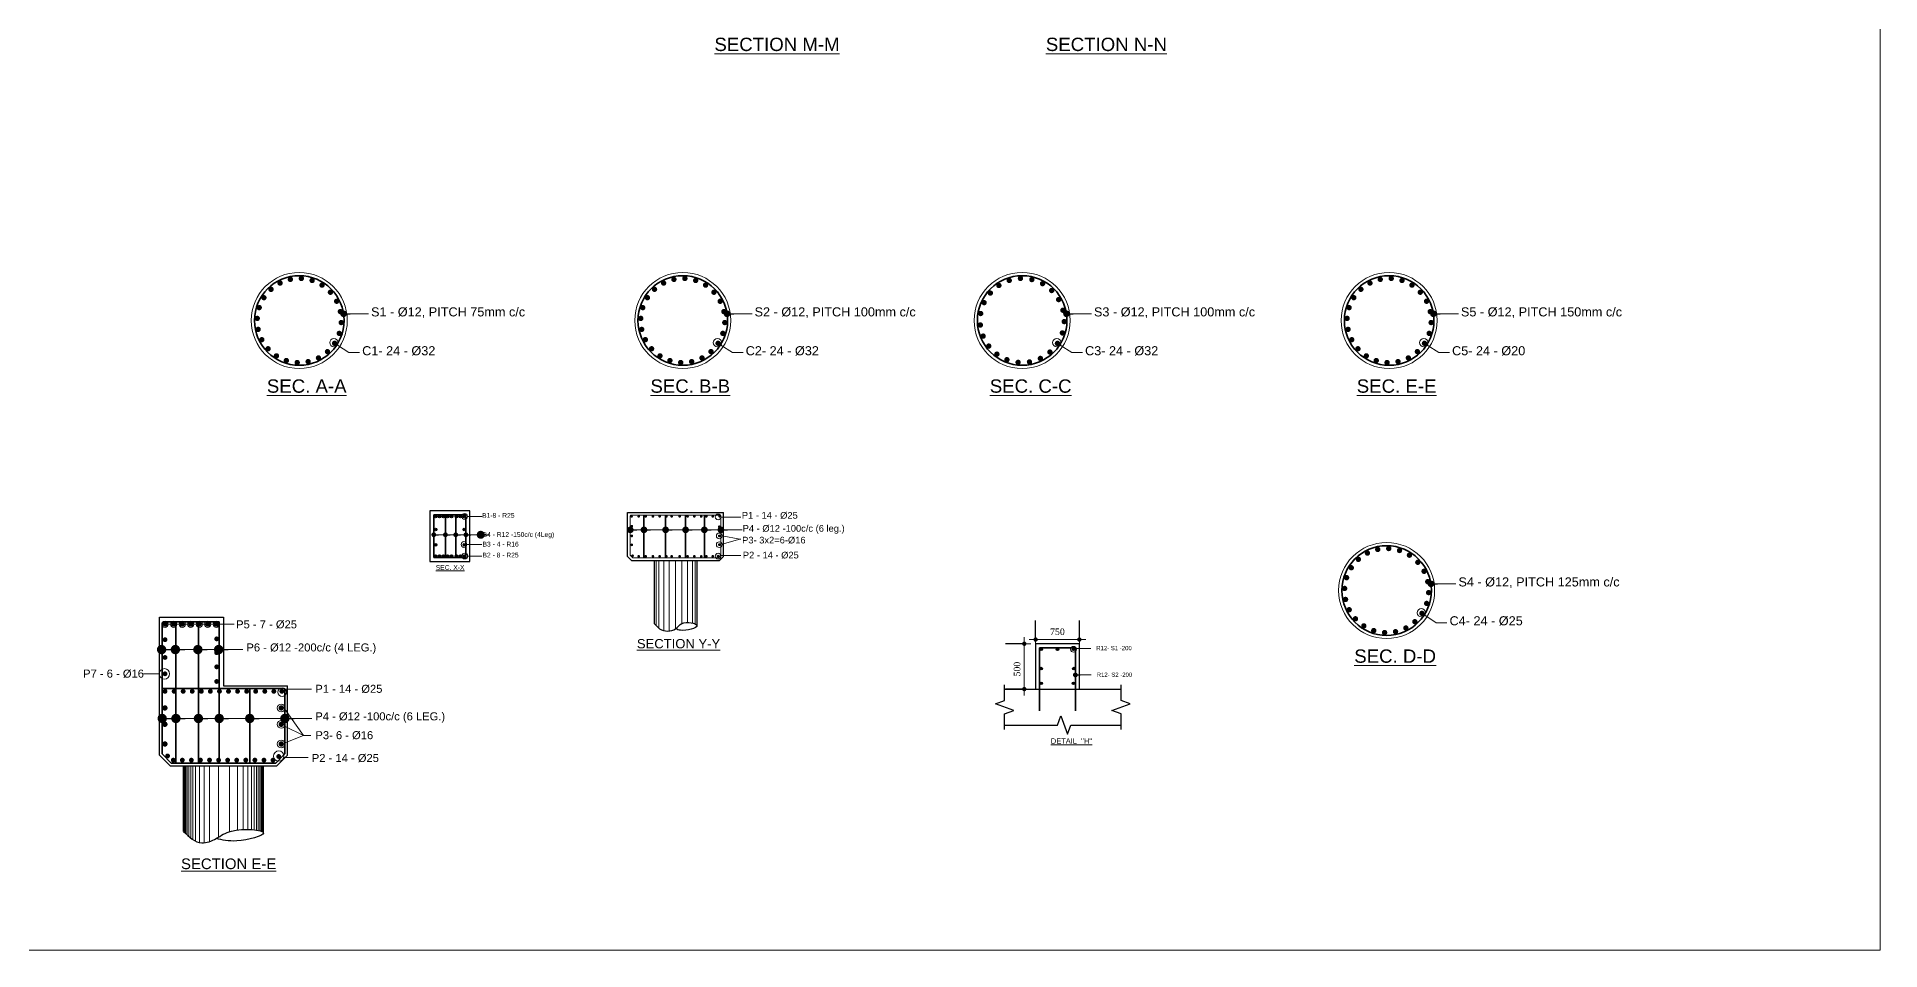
# Model space of a CAD drawing. Header units: millimetres. Extents: x -452357 to 35267, y 81803 to 461763.
# Drawn here: x -35668 to -1110, y 185240 to 202356 of the extents above; entities that cross this region are included whole.
import ezdxf

# ---------------------------------------------------------------- set-up
doc = ezdxf.new("R2010")
doc.units = ezdxf.units.MM
doc.header["$PDMODE"] = 2
doc.layers.get('Defpoints').update_dxf_attribs({"lineweight": 13})
for name, color, linetype, lineweight in [('dim', 96, 'Continuous', 25), ('Dimision', 96, 'Continuous', 18), ('hatch', 65, 'Continuous', 15), ('Hatching', 65, 'Continuous', 20), ('Rod', 12, 'Continuous', 30), ('Rod -2', 5, 'Continuous', 35), ('Text', 7, 'Continuous', 15)]:
    doc.layers.add(name, color=color, linetype=linetype, lineweight=lineweight)
doc.layers.add('Elevation', color=21, linetype='Continuous')
doc.layers.add('Pire Line', color=11, linetype='Continuous')
doc.styles.add('ROMANS', font='arial.ttf', dxfattribs={"height": 200})
doc.styles.get("Standard").update_dxf_attribs({"font": 'times.ttf'})
doc.dimstyles.new('dim_75', dxfattribs={"dimscale": 0, "dimtxt": 100, "dimasz": 1.25, "dimexe": 35, "dimexo": 35, "dimgap": 50, "dimtad": 1, "dimdec": 0, "dimtxsty": 'Standard', "dimblk": 'D_TIC', "dimcen": 52.5, "dimclrd": 256, "dimclre": 256, "dimclrt": 256, "dimadec": 0, "dimazin": 0, "dimtfac": 1, "dimtdec": 0, "dimtix": 1, "dimtmove": 0, "dimatfit": 3, "dimldrblk": 'DOT', "dimfxl": 35, "dimfxlon": 1, "dimlwd": -1, "dimarcsym": 0})
doc.dimstyles.new('ISO-25', dxfattribs={"dimtxt": 175, "dimasz": 100, "dimexe": 65, "dimexo": 115.625, "dimgap": 40, "dimtad": 1, "dimtoh": 1, "dimdec": 0, "dimtxsty": 'Standard', "dimblk": 'DOT', "dimcen": 300, "dimclrd": 256, "dimclre": 256, "dimclrt": 256, "dimadec": 0, "dimazin": 0, "dimtfac": 1, "dimtdec": 0, "dimtix": 1, "dimtmove": 0, "dimatfit": 3, "dimldrblk": 'DOT', "dimfxl": 75, "dimlwd": -1, "dimarcsym": 0})

# ---------------------------------------------------------------- blocks, each defined once
blk = doc.blocks.new('_Dot')
at = {"color": 0, "linetype": 'ByBlock', "lineweight": -2}
blk.add_line((-0.5, 0), (-1, 0), dxfattribs=at)
at = {"color": 0, "linetype": 'ByBlock', "const_width": 0.5}
blk.add_lwpolyline([(-0.25, 0, 1), (0.25, 0, 1)], format="xyb", close=True, dxfattribs=at)
blk = doc.blocks.new('r')
at = {"layer": 'Rod', "ltscale": 3, "const_width": 25}
blk.add_lwpolyline([(-12.5, 0, 1), (12.5, 0, 1)], format="xyb", close=True, dxfattribs=at)
blk = doc.blocks.new('*U483')
at = {"layer": 'Dimision', "ltscale": 10, "xscale": -1.999999999995604, "yscale": 2, "zscale": 2, "rotation": 108.0000000000604}
blk.add_blockref('r', (0, 0), dxfattribs=at)
blk.add_blockref('r', (0, 0), dxfattribs=at)
blk = doc.blocks.new('*U484')
at = {"layer": 'hatch', "color": 0, "linetype": 'ByBlock', "lineweight": -2}
for p, rotation in [((-370757, 219754), 134.9999999999998), ((-370551, 219771), 119.9999999999998), ((-370349, 219734), 104.9999999999998), ((-371253, 219411), 180), ((-371120, 219568), 164.9999999999997), ((-370950, 219685), 149.9999999999998), ((-370163, 219646), 89.99999999999984), ((-370006, 219513), 74.9999999999999), ((-371341, 219225), 194.9999999999997), ((-369889, 219344), 59.99999999999991), ((-369820, 219150), 44.99999999999992), ((-369840, 218742), 14.99999999999992), ((-369803, 218945), 29.99999999999998)]:
    blk.add_blockref('*U483', p, dxfattribs=dict(at, rotation=rotation))
at = {"layer": 'hatch', "color": 0, "linetype": 'ByBlock', "lineweight": -2, "transparency": 16777216}
for p, rotation in [((-371378, 219023), 209.9999999999996), ((-371361, 218817), 224.9999999999996), ((-371292, 218624), 239.9999999999996), ((-371175, 218454), 254.9999999999996), ((-370061, 218400), 344.9999999999995), ((-371018, 218321), 269.9999999999996), ((-370832, 218233), 284.9999999999995), ((-370629, 218196), 299.9999999999996), ((-370424, 218213), 314.9999999999994), ((-370230, 218282), 329.9999999999995)]:
    blk.add_blockref('*U483', p, dxfattribs=dict(at, rotation=rotation))
at = {"layer": 'hatch', "color": 0, "linetype": 'ByBlock', "lineweight": -2}
blk.add_blockref('*U483', (-369928, 218556), dxfattribs=at)
blk = doc.blocks.new('*U477')
at = {"layer": 'Dimision', "ltscale": 10, "xscale": -1.999999999995604, "yscale": 2, "zscale": 2, "rotation": 108.0000000000604}
blk.add_blockref('r', (0, 0), dxfattribs=at)
blk.add_blockref('r', (0, 0), dxfattribs=at)
blk = doc.blocks.new('*U478')
at = {"layer": 'hatch', "color": 0, "linetype": 'ByBlock', "lineweight": -2}
for p, rotation in [((-370757, 219754), 134.9999999999998), ((-370551, 219771), 119.9999999999998), ((-370349, 219734), 104.9999999999998), ((-371253, 219411), 180), ((-371120, 219568), 164.9999999999997), ((-370950, 219685), 149.9999999999998), ((-370163, 219646), 89.99999999999984), ((-370006, 219513), 74.9999999999999), ((-371341, 219225), 194.9999999999997), ((-369889, 219344), 59.99999999999991), ((-369820, 219150), 44.99999999999992), ((-369840, 218742), 14.99999999999992), ((-369803, 218945), 29.99999999999998)]:
    blk.add_blockref('*U477', p, dxfattribs=dict(at, rotation=rotation))
at = {"layer": 'hatch', "color": 0, "linetype": 'ByBlock', "lineweight": -2, "transparency": 16777216}
for p, rotation in [((-371378, 219023), 209.9999999999996), ((-371361, 218817), 224.9999999999996), ((-371292, 218624), 239.9999999999996), ((-371175, 218454), 254.9999999999996), ((-370061, 218400), 344.9999999999995), ((-371018, 218321), 269.9999999999996), ((-370832, 218233), 284.9999999999995), ((-370629, 218196), 299.9999999999996), ((-370424, 218213), 314.9999999999994), ((-370230, 218282), 329.9999999999995)]:
    blk.add_blockref('*U477', p, dxfattribs=dict(at, rotation=rotation))
at = {"layer": 'hatch', "color": 0, "linetype": 'ByBlock', "lineweight": -2}
blk.add_blockref('*U477', (-369928, 218556), dxfattribs=at)
blk = doc.blocks.new('*U479')
at = {"layer": 'Dimision', "ltscale": 10, "xscale": -1.999999999995604, "yscale": 2, "zscale": 2, "rotation": 108.0000000000604}
blk.add_blockref('r', (0, 0), dxfattribs=at)
blk.add_blockref('r', (0, 0), dxfattribs=at)
blk = doc.blocks.new('*U480')
at = {"layer": 'hatch', "color": 0, "linetype": 'ByBlock', "lineweight": -2}
for p, rotation in [((-370833, 219734), 140.780115746411), ((-370622, 219772), 125.1378806634764), ((-370409, 219751), 109.4956455805419), ((-371187, 219498), 172.0645859122802), ((-371027, 219640), 156.4223508293454), ((-370208, 219674), 93.85341049760734), ((-370037, 219545), 78.21117541467277), ((-369906, 219375), 62.5689403317382), ((-371368, 219114), 203.3490560781491), ((-371304, 219318), 187.7068209952145), ((-369826, 219176), 46.92670524880364), ((-369837, 218751), 15.64223508293454), ((-369802, 218963), 31.28447016586914)]:
    blk.add_blockref('*U479', p, dxfattribs=dict(at, rotation=rotation))
at = {"layer": 'hatch', "color": 0, "linetype": 'ByBlock', "lineweight": -2, "transparency": 16777216}
for p, rotation in [((-371374, 218899), 218.9912911610836), ((-371322, 218691), 234.6335262440183), ((-371216, 218504), 250.2757613269527), ((-371064, 218353), 265.9179964098874), ((-370070, 218392), 344.12917182456), ((-369929, 218554), 359.7714069074955), ((-370876, 218249), 281.5602314928219), ((-370667, 218199), 297.2024665757565), ((-370453, 218207), 312.844701658691), ((-370249, 218273), 328.4869367416256)]:
    blk.add_blockref('*U479', p, dxfattribs=dict(at, rotation=rotation))
at = {"layer": 'hatch', "color": 0, "linetype": 'ByBlock', "lineweight": -2}
blk.add_blockref('*U479', (-369928, 218556), dxfattribs=at)
blk = doc.blocks.new('*U481')
at = {"layer": 'Dimision', "ltscale": 10, "xscale": -1.999999999995604, "yscale": 2, "zscale": 2, "rotation": 108.0000000000604}
blk.add_blockref('r', (0, 0), dxfattribs=at)
blk.add_blockref('r', (0, 0), dxfattribs=at)
blk = doc.blocks.new('*U482')
at = {"layer": 'hatch', "color": 0, "linetype": 'ByBlock', "lineweight": -2}
for p, rotation in [((-370757, 219754), 134.9999999999998), ((-370551, 219771), 119.9999999999998), ((-370349, 219734), 104.9999999999998), ((-371253, 219411), 180), ((-371120, 219568), 164.9999999999997), ((-370950, 219685), 149.9999999999998), ((-370163, 219646), 89.99999999999984), ((-370006, 219513), 74.9999999999999), ((-371341, 219225), 194.9999999999997), ((-369889, 219344), 59.99999999999991), ((-369820, 219150), 44.99999999999992), ((-369840, 218742), 14.99999999999992), ((-369803, 218945), 29.99999999999998)]:
    blk.add_blockref('*U481', p, dxfattribs=dict(at, rotation=rotation))
at = {"layer": 'hatch', "color": 0, "linetype": 'ByBlock', "lineweight": -2, "transparency": 16777216}
for p, rotation in [((-371378, 219023), 209.9999999999996), ((-371361, 218817), 224.9999999999996), ((-371292, 218624), 239.9999999999996), ((-371175, 218454), 254.9999999999996), ((-370061, 218400), 344.9999999999995), ((-371018, 218321), 269.9999999999996), ((-370832, 218233), 284.9999999999995), ((-370629, 218196), 299.9999999999996), ((-370424, 218213), 314.9999999999994), ((-370230, 218282), 329.9999999999995)]:
    blk.add_blockref('*U481', p, dxfattribs=dict(at, rotation=rotation))
at = {"layer": 'hatch', "color": 0, "linetype": 'ByBlock', "lineweight": -2}
blk.add_blockref('*U481', (-369928, 218556), dxfattribs=at)
blk = doc.blocks.new('D_TIC')
at = {"layer": 'Dimision', "ltscale": 5}
for p, q in [((-60, 0), (60, 0)), ((0, 60), (0, -60))]:
    blk.add_line(p, q, dxfattribs=at)
at = {"layer": 'Dimision', "ltscale": 5, "const_width": 20}
blk.add_lwpolyline([(-10, 0, 1), (10, 0, 1)], format="xyb", close=True, dxfattribs=at)
blk = doc.blocks.new('*D620')
at = {"layer": 'Defpoints', "color": 0, "ltscale": 3, "transparency": 16777216}
for p in [(-16944, 191061), (-16944, 190982), (-16123, 190982)]:
    blk.add_point(p, dxfattribs=at)
at = {"layer": 'hatch', "linetype": 'Continuous', "lineweight": -2, "ltscale": 3, "transparency": 16777216}
for p, q in [((-16944, 191061), (-16944, 191415)), ((-16123, 191061), (-16123, 191415))]:
    blk.add_line(p, q, dxfattribs=at)
at = {"layer": 'hatch', "linetype": 'Continuous', "ltscale": 3, "transparency": 16777216}
blk.add_line((-16125, 191061), (-16942, 191061), dxfattribs=at)
at = {"layer": 'hatch', "ltscale": 3, "transparency": 16777216, "xscale": 2.027879065027374, "yscale": 2.027879065027374, "zscale": 2.027879065027374, "rotation": 180}
blk.add_blockref('D_TIC', (-16944, 191061), dxfattribs=at)
at = {"layer": 'hatch', "ltscale": 3, "transparency": 16777216, "xscale": 2.027879065027374, "yscale": 2.027879065027374, "zscale": 2.027879065027374}
blk.add_blockref('D_TIC', (-16123, 191061), dxfattribs=at)
at = {"layer": 'hatch', "ltscale": 3, "transparency": 16777216, "insert": (-16534, 191207), "char_height": 121.7, "attachment_point": 5}
blk.add_mtext('750', dxfattribs=at)
blk = doc.blocks.new('*D621')
at = {"layer": 'Defpoints', "color": 0, "ltscale": 3, "transparency": 16777216}
for p in [(-16927, 190982), (-17156, 190132), (-16944, 190132)]:
    blk.add_point(p, dxfattribs=at)
at = {"layer": 'hatch', "linetype": 'Continuous', "lineweight": -2, "ltscale": 3, "transparency": 16777216}
for p, q in [((-17156, 190982), (-17510, 190982)), ((-17156, 190132), (-17510, 190132))]:
    blk.add_line(p, q, dxfattribs=at)
at = {"layer": 'hatch', "linetype": 'Continuous', "ltscale": 3, "transparency": 16777216}
for p, q in [((-17156, 190984), (-17156, 190986)), ((-17156, 190982), (-17156, 190132)), ((-17156, 190130), (-17156, 190128))]:
    blk.add_line(p, q, dxfattribs=at)
at = {"layer": 'hatch', "ltscale": 3, "transparency": 16777216, "xscale": 2.027879065027374, "yscale": 2.027879065027374, "zscale": 2.027879065027374}
for p, rotation in [((-17156, 190982), 270), ((-17156, 190132), 90)]:
    blk.add_blockref('D_TIC', p, dxfattribs=dict(at, rotation=rotation))
at = {"layer": 'hatch', "ltscale": 3, "transparency": 16777216, "insert": (-17291, 190507), "char_height": 121.7, "attachment_point": 5, "rotation": 90}
blk.add_mtext('500', dxfattribs=at)
blk = doc.blocks.new('*U485')
at = {"layer": 'Dimision', "ltscale": 10, "xscale": -1.999999999995604, "yscale": 2, "zscale": 2, "rotation": 108.0000000000604}
blk.add_blockref('r', (0, 0), dxfattribs=at)
blk.add_blockref('r', (0, 0), dxfattribs=at)
blk = doc.blocks.new('*U486')
at = {"layer": 'hatch', "color": 0, "linetype": 'ByBlock', "lineweight": -2}
for p, rotation in [((-370757, 219754), 134.9999999999998), ((-370551, 219771), 119.9999999999998), ((-370349, 219734), 104.9999999999998), ((-371253, 219411), 180), ((-371120, 219568), 164.9999999999997), ((-370950, 219685), 149.9999999999998), ((-370163, 219646), 89.99999999999984), ((-370006, 219513), 74.9999999999999), ((-371341, 219225), 194.9999999999997), ((-369889, 219344), 59.99999999999991), ((-369820, 219150), 44.99999999999992), ((-369840, 218742), 14.99999999999992), ((-369803, 218945), 29.99999999999998)]:
    blk.add_blockref('*U485', p, dxfattribs=dict(at, rotation=rotation))
at = {"layer": 'hatch', "color": 0, "linetype": 'ByBlock', "lineweight": -2, "transparency": 16777216}
for p, rotation in [((-371378, 219023), 209.9999999999996), ((-371361, 218817), 224.9999999999996), ((-371292, 218624), 239.9999999999996), ((-371175, 218454), 254.9999999999996), ((-370061, 218400), 344.9999999999995), ((-371018, 218321), 269.9999999999996), ((-370832, 218233), 284.9999999999995), ((-370629, 218196), 299.9999999999996), ((-370424, 218213), 314.9999999999994), ((-370230, 218282), 329.9999999999995)]:
    blk.add_blockref('*U485', p, dxfattribs=dict(at, rotation=rotation))
at = {"layer": 'hatch', "color": 0, "linetype": 'ByBlock', "lineweight": -2}
blk.add_blockref('*U485', (-369928, 218556), dxfattribs=at)
blk = doc.blocks.new('*U487')
at = {"layer": 'Dimision', "ltscale": 10, "xscale": -1.799999999991539, "yscale": 1.799999999959255, "zscale": 1.8, "rotation": 352.2857142854892}
blk.add_blockref('r', (0, 0), dxfattribs=at)
blk.add_blockref('r', (0, 0), dxfattribs=at)
blk = doc.blocks.new('*U488')
at = {"layer": 'hatch', "color": 0, "linetype": 'ByBlock', "lineweight": -2, "transparency": 16777216}
for p in [(-123714, 190090), (-123544, 190090), (-123374, 190090), (-123204, 190090), (-123034, 190090), (-122864, 190090), (-122694, 190090), (-122524, 190090), (-122354, 190090), (-122184, 190090), (-122014, 190090), (-121844, 190090), (-121674, 190090)]:
    blk.add_blockref('*U487', p, dxfattribs=at)
blk = doc.blocks.new('*U489')
at = {"layer": 'Dimision', "ltscale": 10, "xscale": -1.799999999991539, "yscale": 1.799999999959255, "zscale": 1.8, "rotation": 352.2857142854892}
blk.add_blockref('r', (0, 0), dxfattribs=at)
blk.add_blockref('r', (0, 0), dxfattribs=at)
blk = doc.blocks.new('*U490')
at = {"layer": 'hatch', "color": 0, "linetype": 'ByBlock', "lineweight": -2, "transparency": 16777216}
for p in [(-123560, 188801), (-123390, 188801), (-123220, 188801), (-123050, 188801), (-122880, 188801), (-122710, 188801), (-122540, 188801), (-122370, 188801), (-122200, 188801), (-122030, 188801), (-121860, 188801), (-121690, 188801)]:
    blk.add_blockref('*U489', p, dxfattribs=at)
blk = doc.blocks.new('*U491')
at = {"layer": 'Dimision', "ltscale": 10, "xscale": -1.799999999991539, "yscale": 1.799999999959255, "zscale": 1.8, "rotation": 352.2857142854892}
blk.add_blockref('r', (0, 0), dxfattribs=at)
blk = doc.blocks.new('*U492')
at = {"layer": 'hatch', "color": 0, "linetype": 'ByBlock', "lineweight": -2, "transparency": 16777216}
for p in [(-33264, 191347), (-33104, 191347), (-32944, 191347), (-32784, 191347), (-32624, 191347), (-32464, 191347), (-32304, 191347)]:
    blk.add_blockref('*U491', p, dxfattribs=at)

msp = doc.modelspace()

# ---------------------------------------------------------------- hatches: boundary and pattern name
at = {"layer": 'Rod', "ltscale": 3}
for points in [[(-28171.2, 193366.4, 1), (-28219.2, 193366.4, 1)], [(-28095.8, 193366.4, 1), (-28143.8, 193366.4, 1)], [(-28020.4, 193366.4, 1), (-28068.4, 193366.4, 1)], [(-27945, 193366.4, 1), (-27993, 193366.4, 1)], [(-27869.6, 193366.4, 1), (-27917.6, 193366.4, 1)], [(-27778, 193366.4, 1), (-27826, 193366.4, 1)], [(-27702.6, 193366.4, 1), (-27750.6, 193366.4, 1)], [(-27627.2, 193366.4, 1), (-27675.2, 193366.4, 1)], [(-28218.4, 193122.7, 1), (-28170.4, 193122.7, 1)], [(-28218.4, 192836.5, 1), (-28170.4, 192836.5, 1)], [(-27678.5, 193122.7, 1), (-27630.5, 193122.7, 1)], [(-27678.5, 192836.5, 1), (-27630.5, 192836.5, 1)], [(-28171.2, 192625.5, -1), (-28219.2, 192625.5, -1)], [(-28095.8, 192625.5, -1), (-28143.8, 192625.5, -1)], [(-28020.4, 192625.5, -1), (-28068.4, 192625.5, -1)], [(-27945, 192625.5, -1), (-27993, 192625.5, -1)], [(-27869.6, 192625.5, -1), (-27917.6, 192625.5, -1)], [(-27778, 192625.5, -1), (-27826, 192625.5, -1)], [(-27702.6, 192625.5, -1), (-27750.6, 192625.5, -1)], [(-27627.2, 192625.5, -1), (-27675.2, 192625.5, -1)], [(-16814.9, 190877.7, 1), (-16862.9, 190877.7, 1)], [(-16509.9, 190877.7, 1), (-16557.9, 190877.7, 1)], [(-16208.6, 190877.7, 1), (-16256.6, 190877.7, 1)], [(-16862.1, 190516.2, 1), (-16814.1, 190516.2, 1)], [(-16251.8, 190516.2, 1), (-16203.8, 190516.2, 1)], [(-16814.9, 190240.1, 1), (-16862.9, 190240.1, 1)], [(-16208.6, 190240.1, 1), (-16256.6, 190240.1, 1)]]:
    msp.add_hatch(color=256, dxfattribs=at).paths.add_polyline_path(points)

# ---------------------------------------------------------------- linework, layer by layer
at = {"layer": 'Dimision', "ltscale": 5}
for p, q in [((-27593.7, 193363.7), (-27322.4, 193363.7)), ((-22842.9, 193353.7), (-22467.8, 193353.7)), ((-27606.4, 192841.5), (-27328.8, 192841.5)), ((-27593.3, 192621.2), (-27323, 192621.2)), ((-22843.3, 192634.3), (-22467.8, 192634.3)), ((-16181.9, 190895.9), (-15910.5, 190895.9)), ((-33380.2, 190420.6), (-33666.8, 190420.6)), ((-31009.3, 190131), (-30518.3, 190131)), ((-30672.4, 189262.5), (-31018.4, 189755.5)), ((-31039.8, 188849.6), (-30583.3, 188849.6))]:
    msp.add_line(p, q, dxfattribs=at)
at = {"layer": 'Dimision', "color": 1, "ltscale": 10}
for p, q in [((-24542.9, 192640.3), (-24542.9, 193374.6)), ((-24522.9, 193394.6), (-22862.9, 193394.6)), ((-22842.9, 192640.3), (-22842.9, 193374.6)), ((-24542.9, 192640.3), (-24497.2, 192594.6)), ((-24497.2, 192594.6), (-22888.6, 192594.6)), ((-22842.9, 192640.3), (-22888.6, 192594.6))]:
    msp.add_line(p, q, dxfattribs=at)
at = {"layer": 'Dimision', "ltscale": 5}
for points in [[(-30034.2, 196579.2), (-29818.7, 196437.5), (-29619.6, 196437.5)], [(-22843.7, 196579.2), (-22628.2, 196437.5), (-22429.1, 196437.5)], [(-16480.8, 196579.2), (-16265.3, 196437.5), (-16066.2, 196437.5)], [(-9600.7, 196579.2), (-9385.1, 196437.5), (-9186, 196437.5)], [(-22821.3, 192845.7), (-22487.3, 192941.9), (-22467.8, 192941.9)], [(-22821, 193002.4), (-22487.3, 192941.9), (-22467.8, 192941.9)], [(-9647.5, 191518.2), (-9432, 191376.5), (-9232.9, 191376.5)], [(-31022.6, 189439.7), (-30672.4, 189262.5), (-30530.3, 189262.5)], [(-31002.4, 189132.6), (-30672.4, 189262.5), (-30530.3, 189262.5)]]:
    msp.add_lwpolyline(points, dxfattribs=at)
for centre, radius in [((-30098.7, 196624.8), 78.9), ((-22908.1, 196624.8), 78.9), ((-16545.2, 196624.8), 78.9), ((-9665.1, 196624.8), 78.9), ((-27648, 193369.3), 53.9), ((-22896.8, 193358.9), 53.9), ((-27660.3, 192841.5), 53.9), ((-22874.8, 193002.3), 53.9), ((-22874.8, 192839.2), 53.9), ((-27647, 192625.9), 53.9), ((-22896.2, 192624.1), 53.9), ((-9711.9, 191563.8), 78.9), ((-16232.6, 190877.7), 53.9), ((-33276.4, 190417.3), 97.7), ((-31069.8, 190075.5), 82.1), ((-31087.4, 189778.2), 72.6), ((-31087.4, 189472.5), 72.6), ((-31087.4, 189104.1), 72.6), ((-31133.4, 188877.6), 97.7)]:
    msp.add_circle(centre, radius, dxfattribs=at)
at = {"layer": 'Dimision', "color": 1, "ltscale": 10}
for centre, start, end in [((-24522.9, 193374.6), 90, 180), ((-22862.9, 193374.6), 0, 90)]:
    msp.add_arc(centre, 20, start, end, dxfattribs=at)
at = {"layer": 'Elevation', "ltscale": 10}
msp.add_line((-24592.9, 192619.6), (-24517.9, 192544.6), dxfattribs=at)
at = {"layer": 'hatch', "ltscale": 3}
msp.add_line((-24249.5, 192544.6), (-23149.5, 192544.6), dxfattribs=at)
msp.add_lwpolyline([(-36457, 229287.1), (-1109.9, 229287.1), (-1109.9, 185240.2), (-36457, 185240.2)], close=True, dxfattribs=at)
at = {"layer": 'hatch', "ltscale": 10}
for points in [[(-24060, 191322.7), (-24060, 192544.6)], [(-24007.6, 191271.4), (-24007.6, 192544.6)], [(-23915.8, 191228.5), (-23915.8, 192544.6)], [(-23810.9, 191220.4), (-23810.9, 192544.6)], [(-23692.9, 191261.7), (-23692.9, 192544.6)], [(-23574.9, 191360.7), (-23574.9, 192544.6)], [(-23470, 191379.4), (-23470, 192544.6)], [(-23378.2, 191369.2), (-23378.2, 192544.6)], [(-23325.8, 191352), (-23325.8, 192544.6)]]:
    msp.add_lwpolyline(points, dxfattribs=at)
at = {"layer": 'hatch', "ltscale": 3}
msp.add_lwpolyline([(-33263.7, 191346.8), (-32296.9, 191346.8)], dxfattribs=at)
at = {"layer": 'Hatching', "ltscale": 3}
msp.add_line((-32239, 191346.8), (-31970.2, 191346.8), dxfattribs=at)
at = {"layer": 'Hatching', "ltscale": 5}
for p, q in [((-32908.4, 187453.1), (-32908.4, 188695.8)), ((-32893.4, 187438.8), (-32893.4, 188695.8)), ((-32873.4, 187419.8), (-32873.4, 188695.8)), ((-32848.4, 187396.7), (-32848.4, 188695.8)), ((-32818.4, 187370.1), (-32818.4, 188695.8)), ((-32783.4, 187341.3), (-32783.4, 188695.8)), ((-32743.4, 187312.1), (-32743.4, 188695.8)), ((-32693.4, 187282.6), (-32693.4, 188695.8)), ((-32622.3, 187256.1), (-32622.3, 188695.8)), ((-32533.4, 187250.6), (-32533.4, 188695.8)), ((-32431.2, 187275.3), (-32431.2, 188695.8)), ((-32262.4, 187358.7), (-32262.4, 188695.8)), ((-32057.5, 187460.9), (-32057.5, 188695.8)), ((-31908.8, 187492.6), (-31908.8, 188695.8)), ((-31803.4, 187501.3), (-31803.4, 188695.8)), ((-31714.5, 187502.7), (-31714.5, 188695.8)), ((-31643.4, 187500), (-31643.4, 188695.8)), ((-31593.4, 187495.8), (-31593.4, 188695.8)), ((-31553.4, 187490.9), (-31553.4, 188695.8)), ((-31518.4, 187484.9), (-31518.4, 188695.8)), ((-31488.4, 187478.2), (-31488.4, 188695.8)), ((-31463.4, 187470.7), (-31463.4, 188695.8)), ((-31443.4, 187462.3), (-31443.4, 188695.8)), ((-31428.4, 187452.8), (-31428.4, 188695.8))]:
    msp.add_line(p, q, dxfattribs=at)
at = {"layer": 'Hatching', "ltscale": 3}
for centre, radius in [((-30748.8, 197040.3), 900), ((-23558.2, 197040.3), 900), ((-17195.4, 197040.3), 900), ((-10315.2, 197040.3), 900), ((-10362, 191979.3), 900), ((-33263.7, 191346.8), 57.9), ((-33103.7, 191346.9), 57.9), ((-32943.7, 191346.9), 57.9), ((-32783.7, 191346.9), 57.9), ((-32623.7, 191346.9), 57.9), ((-32463.7, 191346.9), 57.9), ((-32303.7, 191346.9), 57.9)]:
    msp.add_circle(centre, radius, dxfattribs=at)
at = {"layer": 'Pire Line', "ltscale": 5}
for p, q in [((-28300.2, 193470.9), (-28300.2, 192521)), ((-27550.1, 193470.9), (-28300.2, 193470.9)), ((-27550.1, 192521), (-27550.1, 193470.9)), ((-28300.2, 192521), (-27550.1, 192521)), ((-24092.9, 192544.6), (-24092.9, 191364.1)), ((-23292.9, 192544.6), (-23292.9, 191314.6)), ((-16943.8, 190982.2), (-16943.8, 190132.2)), ((-16123.3, 190982.2), (-16943.8, 190982.2)), ((-16123.3, 190132.2), (-16123.3, 190982.2)), ((-17524.5, 190132.2), (-15342.1, 190132.2)), ((-31418.4, 187434.9), (-31418.4, 188695.8))]:
    msp.add_line(p, q, dxfattribs=at)
at = {"layer": 'Pire Line', "ltscale": 10}
for p, q in [((-24592.9, 192619.6), (-24592.9, 193444.6)), ((-24592.9, 193444.6), (-22792.9, 193444.6)), ((-22792.9, 192619.6), (-22792.9, 193444.6)), ((-24592.9, 192619.6), (-24517.9, 192544.6)), ((-24517.9, 192544.6), (-22867.9, 192544.6)), ((-22792.9, 192619.6), (-22867.9, 192544.6)), ((-22792.9, 192619.6), (-22867.9, 192544.6)), ((-33368.4, 188895.8), (-33368.4, 191480.7)), ((-33368.4, 191480.7), (-32168.4, 191480.7)), ((-32168.4, 191480.7), (-32168.4, 190195.8)), ((-32168.4, 190195.8), (-30968.4, 190195.8)), ((-30968.4, 188895.8), (-30968.4, 190195.8)), ((-33168.4, 188695.8), (-33368.4, 188895.8)), ((-33168.4, 188695.8), (-31168.4, 188695.8)), ((-31168.4, 188695.8), (-30968.4, 188895.8))]:
    msp.add_line(p, q, dxfattribs=at)
at = {"layer": 'Pire Line', "ltscale": 5}
for points in [[(-17524.5, 189377.5), (-17524.5, 189669.9), (-17352.8, 189732.4), (-17696.2, 189857.4), (-17524.5, 189919.9), (-17524.5, 190212.2)], [(-15342.1, 189377.5), (-15342.1, 189669.9), (-15513.8, 189732.4), (-15170.3, 189857.4), (-15342.1, 189919.9), (-15342.1, 190212.2)], [(-17524.5, 189457.5), (-16533.7, 189457.5), (-16471.2, 189629.2), (-16346.2, 189285.8), (-16283.7, 189457.5), (-15342.1, 189457.5)]]:
    msp.add_lwpolyline(points, dxfattribs=at)
at = {"layer": 'Pire Line', "ltscale": 3}
msp.add_lwpolyline([(-32918.4, 187462.7), (-32918.4, 188695.8)], dxfattribs=at)
at = {"layer": 'Pire Line', "ltscale": 5}
for points in [[(-24092.9, 191364.1), (-23993.8, 191261.7), (-23692.9, 191261.9), (-23574.9, 191360.7), (-23292.9, 191323.1), (-23603.7, 191234.1), (-23692.9, 191261.9)], [(-32918.4, 187462.7), (-32576.7, 187249.4), (-32307.6, 187332.9), (-32019.8, 187472), (-31418.4, 187434.9), (-31917.7, 187286.5), (-32307.6, 187332.9)]]:
    msp.add_spline(points, degree=3, dxfattribs=at)
at = {"layer": 'Rod'}
for centre in [(-28195.2, 193366.4), (-28119.8, 193366.4), (-28044.4, 193366.4), (-27969, 193366.4), (-27893.6, 193366.4), (-27802, 193366.4), (-27726.6, 193366.4), (-27651.2, 193366.4), (-28194.4, 193122.7), (-28194.4, 192836.5), (-27654.5, 193122.7), (-27654.5, 192836.5), (-28195.2, 192625.5), (-28119.8, 192625.5), (-28044.4, 192625.5), (-27969, 192625.5), (-27893.6, 192625.5), (-27802, 192625.5), (-27726.6, 192625.5), (-27651.2, 192625.5), (-16838.9, 190877.7), (-16533.9, 190877.7), (-16232.6, 190877.7), (-16838.1, 190516.2), (-16227.8, 190516.2), (-16838.9, 190240.1), (-16232.6, 190240.1)]:
    msp.add_circle(centre, 24, dxfattribs=at)
at = {"layer": 'Rod -2', "ltscale": 5}
for p, q in [((-28225.2, 193395.9), (-28225.2, 192596)), ((-27625.1, 193395.9), (-28225.2, 193395.9)), ((-28007.8, 193395.9), (-28007.8, 192596)), ((-27814.5, 193395.9), (-27814.5, 192596)), ((-27625.1, 192596), (-27625.1, 193395.9)), ((-27625.1, 192596), (-28225.2, 192596)), ((-16868.8, 190907.2), (-16868.8, 189727.6)), ((-16198.3, 190907.2), (-16868.8, 190907.2)), ((-16198.3, 189726.6), (-16198.3, 190907.2))]:
    msp.add_line(p, q, dxfattribs=at)
at = {"layer": 'Rod -2', "ltscale": 0.02}
for p, q in [((-24285.7, 192594.6), (-24285.7, 193394.6)), ((-23880, 192594.6), (-23880, 193394.6)), ((-23507, 192594.6), (-23507, 193394.6)), ((-23153.8, 192594.6), (-23153.8, 193394.6)), ((-33318.4, 191370.3), (-33298.4, 191390.3)), ((-33318.4, 188916.5), (-33318.4, 191370.3)), ((-33298.4, 191390.3), (-32248.8, 191390.3)), ((-33060.9, 188745.8), (-33060.9, 191390.3)), ((-32639, 188745.8), (-32639, 191390.3)), ((-32248.8, 191390.3), (-32248.8, 188745.8)), ((-33318.4, 190145.8), (-31038.4, 190145.8)), ((-31677.1, 188745.8), (-31677.1, 190145.8)), ((-31018.4, 188916.5), (-31018.4, 190125.8)), ((-33147.7, 188745.8), (-33318.4, 188916.5)), ((-33147.7, 188745.8), (-31189.1, 188745.8)), ((-31189.1, 188745.8), (-31018.4, 188916.5))]:
    msp.add_line(p, q, dxfattribs=at)
for centre in [(-30748.8, 197040.3), (-23558.2, 197040.3), (-17195.4, 197040.3), (-10315.2, 197040.3), (-10362, 191979.3)]:
    msp.add_circle(centre, 840, dxfattribs=at)
msp.add_arc((-31038.4, 190125.8), 20, 0, 90, dxfattribs=at)

# ---------------------------------------------------------------- block references
at = {"layer": 'Dimision', "ltscale": 10, "xscale": -1}
for p in [(-24518.3, 193370.1), (-24384.1, 193369.5), (-24254.3, 193369.5), (-24118.9, 193369.5), (-23992.6, 193369.7), (-23865.5, 193368.5), (-23767.5, 193368.5), (-23617.7, 193369.5), (-23468.8, 193369.5), (-23342.3, 193369.5), (-23342.3, 193369.5), (-23212.8, 193368.5), (-23115.5, 193369.5), (-22995.7, 193369.5), (-22867.7, 193371), (-24498.9, 192630.9), (-24384.1, 192620.9), (-24254.3, 192620.9), (-24118.9, 192620.9), (-23992.6, 192621), (-23865.5, 192619.9), (-23767.5, 192619.9), (-23617.7, 192620.9), (-23468.8, 192620.9), (-23342.3, 192620.9), (-23342.3, 192620.9), (-23212.8, 192619.9), (-23115.5, 192620.9), (-22995.7, 192620.9), (-22896.2, 192624.1), (-31085.6, 189778.7)]:
    msp.add_blockref('r', p, dxfattribs=at)
at = {"layer": 'Dimision', "ltscale": 10}
for p in [(-24513.8, 193184.4), (-22874.8, 193175.1), (-24513.8, 193003.1), (-24513.8, 192835.8), (-22874.8, 193002.3), (-22874.8, 192839.2), (-33289.3, 189778.7), (-33289.3, 189472.5), (-33289.3, 189103)]:
    msp.add_blockref('r', p, dxfattribs=at)
for p, xscale, yscale, zscale, rotation in [((-33265.7, 191057.7), -1.799999999991539, 1.799999999959255, 1.8, 352.2857142854892), ((-33265.7, 191057.7), -1.799999999991539, 1.799999999959255, 1.8, 352.2857142854892), ((-32296.9, 191346.9), -1.799999999991539, 1.799999999959255, 1.8, 352.2857142854892), ((-32296.9, 191073.1), -1.799999999991539, 1.799999999959255, 1.8, 352.2857142854892), ((-33265.7, 190725.3), -1.799999999991539, 1.799999999959255, 1.8, 352.2857142854892), ((-33265.7, 190725.3), -1.799999999991539, 1.799999999959255, 1.8, 352.2857142854892), ((-32296.9, 190815), -1.799999999991539, 1.799999999959255, 1.8, 352.2857142854892), ((-33265.7, 190419), -1.799999999991539, 1.799999999959255, 1.8, 352.2857142854892), ((-33265.7, 190419), -1.799999999991539, 1.799999999959255, 1.8, 352.2857142854892), ((-32296.9, 190549.1), -1.799999999991539, 1.799999999959255, 1.8, 352.2857142854892), ((-32296.9, 190275.3), -1.799999999991539, 1.799999999959255, 1.8, 352.2857142854892), ((-31075.5, 190090.4), -1.799999999991539, 1.799999999959255, 1.8, 352.2857142854892), ((-31075.5, 190090.4), -1.799999999991539, 1.799999999959255, 1.8, 352.2857142854892), ((-33267.3, 189778.7), -1.999999999991467, 1.999999999970896, 2, 352.2857142853057), ((-33267.3, 189778.7), -1.999999999991467, 1.999999999970896, 2, 352.2857142853057), ((-31085.6, 189778.7), -1.999999999991467, 1.999999999970896, 2, 352.2857142853057), ((-31085.6, 189778.7), -1.999999999991467, 1.999999999970896, 2, 352.2857142853057), ((-33267.3, 189472.5), -1.999999999991467, 1.999999999970896, 2, 352.2857142853057), ((-33267.3, 189472.5), -1.999999999991467, 1.999999999970896, 2, 352.2857142853057), ((-31085.6, 189472.5), -1.999999999991467, 1.999999999970896, 2, 352.2857142853057), ((-31085.6, 189472.5), -1.999999999991467, 1.999999999970896, 2, 352.2857142853057), ((-33267.3, 189103), -1.999999999991467, 1.999999999970896, 2, 352.2857142853057), ((-33267.3, 189103), -1.999999999991467, 1.999999999970896, 2, 352.2857142853057), ((-31085.6, 189103), -1.999999999991467, 1.999999999970896, 2, 352.2857142853057), ((-31085.6, 189103), -1.999999999991467, 1.999999999970896, 2, 352.2857142853057), ((-33217.5, 188878.8), -1.799999999991539, 1.799999999959255, 1.8, 352.2857142854892), ((-33217.5, 188878.8), -1.799999999991539, 1.799999999959255, 1.8, 352.2857142854892), ((-31133.6, 188869.3), -1.799999999991539, 1.799999999959255, 1.8, 352.2857142854892), ((-31133.6, 188869.3), -1.799999999991539, 1.799999999959255, 1.8, 352.2857142854892)]:
    msp.add_blockref('r', p, dxfattribs=dict(at, xscale=xscale, yscale=yscale, zscale=zscale, rotation=rotation))
at = {"layer": 'hatch'}
for name, p in [('*U484', (339841.5, -21943.4)), ('*U478', (347032, -21943.4)), ('*U480', (353394.9, -21943.4)), ('*U482', (360275.1, -21943.4)), ('*U486', (360228.2, -27004.4)), ('*U492', (0, 0)), ('*U488', (90448.7, 0)), ('*U490', (90448.7, 0))]:
    msp.add_blockref(name, p, dxfattribs=at)

# ---------------------------------------------------------------- texts
at = {"layer": 'dim', "color": 13, "linetype": 'Continuous', "lineweight": 15, "ltscale": 3, "insert": (-30309.5, 197745.8), "char_height": 100, "width": 103.584, "attachment_point": 1}
msp.add_mtext('\\A1;', dxfattribs=at)
at = {"layer": 'Text', "style": 'ROMANS'}
for s, height, p in [('%%USECTION M-M', 250, (-22965.6, 202090.3)), ('%%USECTION N-N', 250, (-16751.4, 202090.3)), ('S1 - %%C12, PITCH 75mm c/c', 170, (-29403.1, 197116.7)), ('S2 - %%C12, PITCH 100mm c/c', 170, (-22212.5, 197116.7)), ('S3 - %%C12, PITCH 100mm c/c', 170, (-15849.7, 197116.7)), ('S5 - %%C12, PITCH 150mm c/c', 170, (-8969.5, 197116.7)), ('C1- 24 - %%C32 ', 170, (-29569.6, 196388.3)), ('C2- 24 - %%C32', 170, (-22379.1, 196388.3)), ('C3- 24 - %%C32', 170, (-16016.2, 196388.3)), ('C5- 24 - %%C20', 170, (-9136, 196388.3)), ('%%USEC. A-A', 250, (-31356.1, 195686.4)), ('%%USEC. B-B', 250, (-24165.5, 195686.4)), ('%%USEC. C-C', 250, (-17802.7, 195686.4)), ('%%USEC. E-E', 250, (-10922.5, 195686.4)), ('B1-8 - R25', 90, (-27320.8, 193342.4)), ('P1 - 14 - %%C25', 125, (-22451, 193326.1)), ('P4 - %%C12 -100c/c (6 leg.)', 125, (-22435.5, 193081.5)), ('B3 - 4 - R16 ', 90, (-27312.8, 192803.9)), ('B4 - R12 -150c/c (4Leg)', 90, (-27310.8, 192984.3)), ('P3- 3x2=6-%%C16 ', 125, (-22445.5, 192861.7)), ('B2 - 8 - R25 ', 90, (-27313.2, 192599.2)), ('P2 - 14 - %%C25', 125, (-22432.1, 192580.7)), ('%%USEC. X-X', 90, (-28189, 192366.4)), ('S4 - %%C12, PITCH 125mm c/c', 170, (-9016.3, 192055.7)), ('C4- 24 - %%C25', 170, (-9182.9, 191327.3)), ('P5 - 7 - %%C25', 150, (-31932.6, 191270.4)), ('P6 - %%C12 -200c/c (4 LEG.)', 150, (-31739.3, 190837.7)), ('%%USECTION Y-Y', 175, (-24418.5, 190895.7)), ('%%USEC. D-D', 250, (-10969.3, 190625.4)), ('P7 - 6 - %%C16', 150, (-34801.4, 190347.2)), ('P1 - 14 - %%C25', 150, (-30447.8, 190062.1)), ('P4 - %%C12 -100c/c (6 LEG.)', 150, (-30447.6, 189546.4)), ('P3- 6 - %%C16', 150, (-30446, 189193.5)), ('P2 - 14 - %%C25', 150, (-30513.5, 188765.6)), ('%%USECTION E-E', 200, (-32965.5, 186758))]:
    msp.add_text(s, height=height, dxfattribs=at).set_placement(p)
at = {"layer": 'Text', "ltscale": 3, "attachment_point": 1, "style": 'ROMANS'}
for s, insert, char_height, width in [('R12- S1 -200', (-15806.4, 190940.6), 80, 676.438), ('R12- S2 -200', (-15797.1, 190441.8), 80, 676.438), ("{\\LDETAIL  ''H''}", (-16657.8, 189209), 100, 1064.733)]:
    msp.add_mtext(s, dxfattribs=dict(at, insert=insert, char_height=char_height, width=width))

# ---------------------------------------------------------------- dimensions: what is measured, and where the dimension line sits
at = {"layer": 'hatch', "ltscale": 3}
dim = msp.add_linear_dim(base=(-16943.8, 191060.5), p1=(-16123.3, 190982.2), p2=(-16943.8, 190982.2), text='750', dimstyle='dim_75', override={"dimscale": 10.139395, "dimtxt": 12, "dimasz": 0.2, "dimgap": 30, "dimtmove": 2, "dimfxl": 63, "dimarcsym": 2}, dxfattribs=at)
dim.commit()
dim.dimension.update_dxf_attribs({"geometry": '*D620', "text_midpoint": (-16533.6, 191206.9), "dimtype": 160})
dim = msp.add_linear_dim(base=(-17155.5, 190132.2), p1=(-16927, 190982.2), p2=(-16943.8, 190132.2), angle=90, text='500', dimstyle='dim_75', override={"dimscale": 10.139395, "dimtxt": 12, "dimasz": 0.2, "dimgap": 30, "dimtmove": 2, "dimfxl": 63, "dimarcsym": 2}, dxfattribs=at)
dim.commit()
dim.dimension.update_dxf_attribs({"geometry": '*D621', "text_midpoint": (-17291.1, 190507.2), "dimtype": 160})

# ---------------------------------------------------------------- leaders
at = {"layer": 'Dimision', "ltscale": 5}
for points, override in [([(-29918.2, 197165.9), (-29451, 197165.9)], {"dimasz": 125, "dimtad": 0}), ([(-22727.6, 197165.9), (-22260.4, 197165.9)], {"dimasz": 125, "dimtad": 0}), ([(-16364.7, 197165.9), (-15897.6, 197165.9)], {"dimasz": 125, "dimtad": 0}), ([(-9484.6, 197165.9), (-9017.4, 197165.9)], {"dimasz": 125, "dimtad": 0}), ([(-28226.3, 193023.9), (-27327.9, 193023.9)], {"dimasz": 90, "dimtad": 0}), ([(-28007.8, 193023.9), (-27623, 193023.9)], {"dimasz": 90, "dimtad": 0}), ([(-27814.5, 193023.9), (-27496.4, 193023.9)], {"dimasz": 90, "dimtad": 0}), ([(-27625, 193023.9), (-27327.9, 193023.9)], {"dimasz": 90, "dimtad": 0}), ([(-27346.4, 193023.9), (-27327.9, 193023.9)], {"dimasz": 150, "dimtad": 0}), ([(-24542.9, 193116.4), (-22467.8, 193116.4)], {"dimasz": 125, "dimtad": 0}), ([(-24285.7, 193116.4), (-22446.5, 193116.4)], {"dimasz": 125, "dimtad": 0}), ([(-23880, 193116.4), (-22467.8, 193116.4)], {"dimasz": 125, "dimtad": 0}), ([(-23505.3, 193116.4), (-22467.8, 193116.4)], {"dimasz": 125, "dimtad": 0}), ([(-23153.8, 193116.4), (-22446.5, 193116.4)], {"dimasz": 125, "dimtad": 0}), ([(-22842.9, 193116.4), (-22467.8, 193116.4)], {"dimasz": 125, "dimtad": 0}), ([(-9531.4, 192104.9), (-9064.2, 192104.9)], {"dimasz": 125, "dimtad": 0}), ([(-33329.5, 190872.8), (-32877, 190872.8)], {"dimasz": 175, "dimtad": 0}), ([(-33072, 190872.8), (-32619.5, 190872.8)], {"dimasz": 175, "dimtad": 0}), ([(-32650, 190872.8), (-32197.6, 190872.8)], {"dimasz": 175, "dimtad": 0}), ([(-32259.8, 190872.8), (-31807.3, 190872.8)], {"dimasz": 175, "dimtad": 0}), ([(-16198.3, 190397.1), (-15901.2, 190397.1)], {"dimasz": 90, "dimtad": 0}), ([(-33318.4, 189581.5), (-30515.6, 189581.5)], {"dimasz": 175, "dimtad": 0}), ([(-33060.9, 189581.5), (-30515.6, 189581.5)], {"dimasz": 175, "dimtad": 0}), ([(-32639, 189581.5), (-30515.6, 189581.5)], {"dimasz": 175, "dimtad": 0}), ([(-32248.8, 189581.5), (-30856.4, 189581.5)], {"dimasz": 175, "dimtad": 0}), ([(-31677.1, 189581.5), (-30515.6, 189581.5)], {"dimasz": 175, "dimtad": 0}), ([(-31018.4, 189581.5), (-30515.6, 189581.5)], {"dimasz": 175, "dimtad": 0})]:
    msp.add_leader(points, dimstyle='ISO-25', override=override, dxfattribs=at)

doc.saveas('drawing.dxf')
